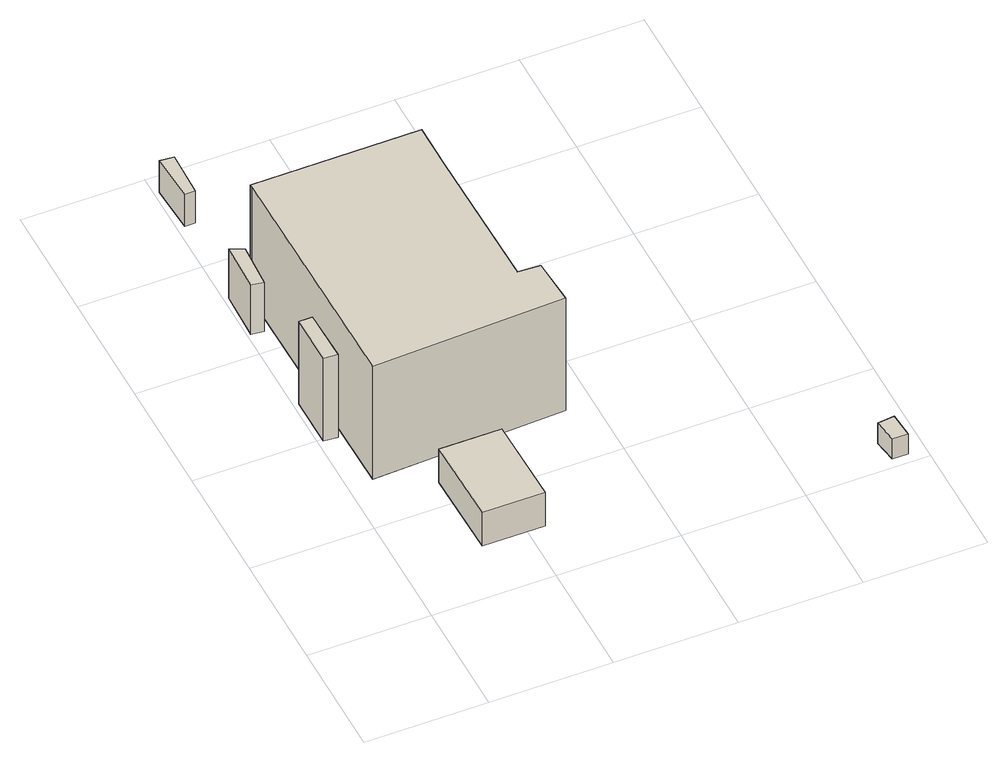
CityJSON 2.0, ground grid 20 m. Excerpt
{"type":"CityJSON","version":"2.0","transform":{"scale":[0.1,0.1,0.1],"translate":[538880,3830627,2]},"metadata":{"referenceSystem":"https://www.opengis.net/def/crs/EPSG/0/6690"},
"CityObjects":{
"building1":{"type":"Building","attributes":{"計測周辺長":21.76,"1/2500図郭":92,"区名":"住之江区","町丁目名称":"南港南３丁目","街区番号":10,"class":"3003","usage":"431","measuredHeight":16.8,"storeysAboveGround":1,"BuildingDetailAttribute.buildingRoofEdgeArea":19.41,"BuildingDetailAttribute.buildingStructureType":"603","BuildingDetailAttribute.buildingStructureOrgType":"3","BuildingDetailAttribute.detailedUsage":"1720","BuildingDetailAttribute.specifiedBuildingCoverageRate":0.6,"BuildingDetailAttribute.surveyYear":2017,"BuildingTsunamiRiskAttribute.description":"1","BuildingTsunamiRiskAttribute.rank":"2","BuildingTsunamiRiskAttribute.depth":0.57,"BuildingHighTideRiskAttribute.description":"1","BuildingHighTideRiskAttribute.rank":"3","BuildingHighTideRiskAttribute.depth":3.23,"BuildingIDAttribute.prefecture":"27","BuildingIDAttribute.city":"27125"},"geometry":[{"type":"Solid","lod":"1","boundaries":[[[[0,1,2,3]],[[2,4,5,3]],[[1,6,4,2]],[[0,7,6,1]],[[3,5,7,0]],[[4,6,7,5]]]]}]},
"building2":{"type":"Building","attributes":{"計測周辺長":20.25,"1/2500図郭":92,"区名":"住之江区","町丁目名称":"南港南３丁目","街区番号":10,"class":"3003","usage":"431","measuredHeight":10,"storeysAboveGround":1,"BuildingDetailAttribute.buildingRoofEdgeArea":16.97,"BuildingDetailAttribute.buildingStructureType":"603","BuildingDetailAttribute.buildingStructureOrgType":"3","BuildingDetailAttribute.detailedUsage":"1720","BuildingDetailAttribute.specifiedBuildingCoverageRate":0.6,"BuildingDetailAttribute.surveyYear":2017,"BuildingTsunamiRiskAttribute.description":"1","BuildingTsunamiRiskAttribute.rank":"2","BuildingTsunamiRiskAttribute.depth":0.6,"BuildingHighTideRiskAttribute.description":"1","BuildingHighTideRiskAttribute.rank":"3","BuildingHighTideRiskAttribute.depth":3.26,"BuildingIDAttribute.prefecture":"27","BuildingIDAttribute.city":"27125"},"geometry":[{"type":"Solid","lod":"1","boundaries":[[[[8,9,10,11]],[[10,12,13,11]],[[9,14,12,10]],[[8,15,14,9]],[[11,13,15,8]],[[12,14,15,13]]]]}]},
"building3":{"type":"Building","attributes":{"class":"3001","measuredHeight":6.8,"BuildingDetailAttribute.specifiedBuildingCoverageRate":0.6,"BuildingDetailAttribute.surveyYear":2017,"BuildingTsunamiRiskAttribute.description":"1","BuildingTsunamiRiskAttribute.rank":"1","BuildingTsunamiRiskAttribute.depth":0.24,"BuildingHighTideRiskAttribute.description":"1","BuildingHighTideRiskAttribute.rank":"2","BuildingHighTideRiskAttribute.depth":2.6,"BuildingIDAttribute.prefecture":"27","BuildingIDAttribute.city":"27125"},"geometry":[{"type":"Solid","lod":"1","boundaries":[[[[16,17,18,19]],[[18,20,21,19]],[[17,22,20,18]],[[16,23,22,17]],[[19,21,23,16]],[[20,22,23,21]]]]}]},
"building4":{"type":"Building","attributes":{"計測周辺長":19.77,"1/2500図郭":92,"区名":"住之江区","町丁目名称":"南港南３丁目","街区番号":10,"class":"3003","usage":"431","measuredHeight":6.5,"storeysAboveGround":1,"BuildingDetailAttribute.buildingRoofEdgeArea":15.75,"BuildingDetailAttribute.buildingStructureType":"603","BuildingDetailAttribute.buildingStructureOrgType":"3","BuildingDetailAttribute.detailedUsage":"1720","BuildingDetailAttribute.specifiedBuildingCoverageRate":0.6,"BuildingDetailAttribute.surveyYear":2017,"BuildingHighTideRiskAttribute.description":"1","BuildingHighTideRiskAttribute.rank":"2","BuildingHighTideRiskAttribute.depth":2.51,"BuildingIDAttribute.prefecture":"27","BuildingIDAttribute.city":"27125"},"geometry":[{"type":"Solid","lod":"1","boundaries":[[[[24,25,26,27]],[[26,28,29,27]],[[25,30,28,26]],[[24,31,30,25]],[[27,29,31,24]],[[28,30,31,29]]]]}]},
"building5":{"type":"Building","attributes":{"計測周辺長":145.24,"1/2500図郭":92,"区名":"住之江区","町丁目名称":"南港南３丁目","街区番号":10,"class":"3002","usage":"431","measuredHeight":22.9,"storeysAboveGround":3,"BuildingDetailAttribute.buildingRoofEdgeArea":1170.39,"BuildingDetailAttribute.buildingStructureType":"603","BuildingDetailAttribute.buildingStructureOrgType":"3","BuildingDetailAttribute.detailedUsage":"1720","BuildingDetailAttribute.specifiedBuildingCoverageRate":0.6,"BuildingDetailAttribute.surveyYear":2017,"BuildingTsunamiRiskAttribute.description":"1","BuildingTsunamiRiskAttribute.rank":"2","BuildingTsunamiRiskAttribute.depth":1.16,"BuildingHighTideRiskAttribute.description":"1","BuildingHighTideRiskAttribute.rank":"3","BuildingHighTideRiskAttribute.depth":3.82,"BuildingIDAttribute.prefecture":"27","BuildingIDAttribute.city":"27125"},"geometry":[{"type":"Solid","lod":"1","boundaries":[[[[32,33,34,35,36,37,38,39,40,41]],[[40,42,43,41]],[[39,44,42,40]],[[38,45,44,39]],[[37,46,45,38]],[[36,47,46,37]],[[35,48,47,36]],[[34,49,48,35]],[[33,50,49,34]],[[32,51,50,33]],[[41,43,51,32]],[[42,44,45,46,47,48,49,50,51,43]]]]}]},
"building6":{"type":"Building","attributes":{"計測周辺長":57.2,"1/2500図郭":92,"区名":"住之江区","町丁目名称":"南港南３丁目","街区番号":10,"class":"3003","usage":"431","measuredHeight":6.6,"storeysAboveGround":1,"BuildingDetailAttribute.buildingRoofEdgeArea":92.08,"BuildingDetailAttribute.buildingStructureType":"610","BuildingDetailAttribute.buildingStructureOrgType":"2","BuildingDetailAttribute.detailedUsage":"1720","BuildingDetailAttribute.specifiedBuildingCoverageRate":0.6,"BuildingDetailAttribute.surveyYear":2017,"BuildingTsunamiRiskAttribute.description":"1","BuildingTsunamiRiskAttribute.rank":"2","BuildingTsunamiRiskAttribute.depth":1.2,"BuildingHighTideRiskAttribute.description":"1","BuildingHighTideRiskAttribute.rank":"3","BuildingHighTideRiskAttribute.depth":3.86,"BuildingIDAttribute.prefecture":"27","BuildingIDAttribute.city":"27125"},"geometry":[{"type":"Solid","lod":"1","boundaries":[[[[52,53,54,55,56]],[[55,57,58,56]],[[54,59,57,55]],[[53,60,59,54]],[[52,61,60,53]],[[56,58,61,52]],[[57,59,60,61,58]]]]}]},
"building7":{"type":"Building","attributes":{"計測周辺長":13.55,"1/2500図郭":92,"区名":"住之江区","町丁目名称":"南港南３丁目","街区番号":9,"class":"3003","usage":"431","measuredHeight":4.1,"storeysAboveGround":1,"BuildingDetailAttribute.buildingRoofEdgeArea":10.88,"BuildingDetailAttribute.buildingStructureType":"603","BuildingDetailAttribute.buildingStructureOrgType":"3","BuildingDetailAttribute.detailedUsage":"1720","BuildingDetailAttribute.specifiedBuildingCoverageRate":0.6,"BuildingDetailAttribute.surveyYear":2017,"BuildingTsunamiRiskAttribute.description":"1","BuildingTsunamiRiskAttribute.rank":"1","BuildingTsunamiRiskAttribute.depth":0.23,"BuildingHighTideRiskAttribute.description":"1","BuildingHighTideRiskAttribute.rank":"2","BuildingHighTideRiskAttribute.depth":2.88,"BuildingIDAttribute.prefecture":"27","BuildingIDAttribute.city":"27125"},"geometry":[{"type":"Solid","lod":"1","boundaries":[[[[62,63,64,65]],[[64,66,67,65]],[[63,68,66,64]],[[62,69,68,63]],[[65,67,69,62]],[[66,68,69,67]]]]}]}
},
"vertices":[
[6,476,8],[28,476,8],[29,389,8],[6,391,8],[29,389,176],[6,391,176],[28,476,176],[6,476,176],
[6,721,6],[28,711,6],[24,636,6],[4,639,6],[24,636,106],[4,639,106],[28,711,106],[6,721,106],
[126,97,6],[124,244,6],[225,244,6],[227,97,6],[225,244,74],[227,97,74],[124,244,74],[126,97,74],
[3,956,14],[26,954,14],[24,876,14],[7,876,14],[24,876,79],[7,876,79],[26,954,79],[3,956,79],
[314,384,4],[349,382,4],[351,382,4],[355,305,4],[40,292,4],[36,706,4],[36,711,4],[311,712,4],[311,633,4],[314,385,4],[311,633,233],[314,385,233],[311,712,233],[36,711,233],[36,706,233],[40,292,233],[355,305,233],[351,382,233],[349,382,233],[314,384,233],
[311,633,2],[349,631,2],[351,382,2],[349,382,2],[314,385,2],[349,382,68],[314,385,68],[351,382,68],[349,631,68],[311,633,68],
[768,9,10],[743,9,10],[737,48,10],[765,51,10],[737,48,51],[765,51,51],[743,9,51],[768,9,51]
]}
